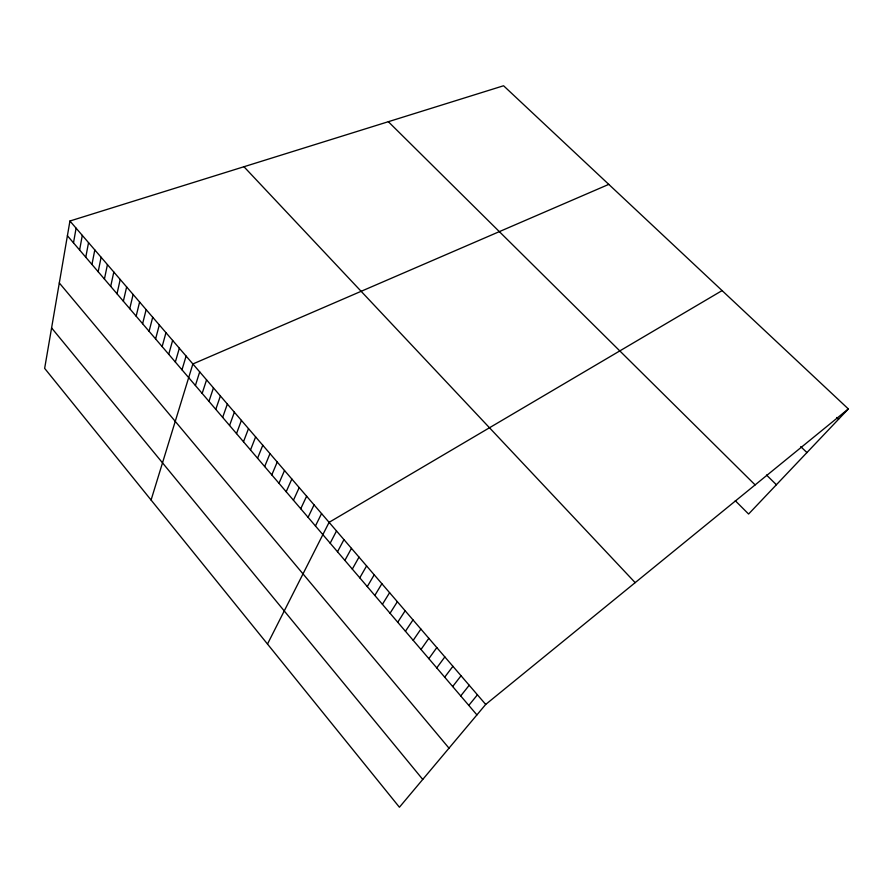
<?xml version="1.0" encoding="UTF-8"?>
<svg xmlns="http://www.w3.org/2000/svg" width="893" height="893" viewBox="0 0 893 893"><rect width="100%" height="100%" fill="white"/><g stroke="black" fill="none" stroke-linecap="round" stroke-linejoin="round"><path stroke-width="1.34" d="M69.933 221.006L44.65 368.374L399.417 807.239L485.703 704.432L848.35 408.938L503.574 85.761L69.933 221.006L485.703 704.432M73.494 242.863L76.095 228.184M79.611 250.029L82.301 235.395M85.773 257.229L88.541 242.639M91.957 264.462L94.803 249.928M98.174 271.74L101.11 257.262M104.425 279.051L107.439 264.618M110.699 286.396L113.813 272.03M117.016 293.786L120.209 279.464M123.357 301.209L126.639 286.943M129.742 308.677L133.113 294.467M136.149 316.178L139.609 302.024M142.601 323.724L146.151 309.625M149.075 331.303L152.714 317.261M155.594 338.927L159.322 324.94M162.146 346.584L165.964 332.665M168.721 354.287L172.639 340.423M175.341 362.033L179.348 348.225M181.993 369.814L186.101 356.073M151.084 500.035L192.877 363.964L608.78 184.382M195.4 385.508L199.697 371.89M202.164 393.411L206.562 379.871M208.962 401.37L213.449 387.886M215.793 409.362L220.392 395.945M222.658 417.399L227.358 404.049M229.568 425.481L234.368 412.198M236.511 433.607L241.411 420.391M243.488 441.767L248.5 428.629M250.509 449.983L255.621 436.911M257.564 458.243L262.788 445.239M264.663 466.548L269.987 453.622M271.796 474.897L277.232 462.038M278.973 483.292L284.521 470.511M286.184 491.73L291.844 479.028M293.44 500.214L299.211 487.589M300.74 508.753L306.623 496.207M308.074 517.337L314.068 504.869M315.452 525.966L321.558 513.575M267.498 644.043L329.093 522.338L722.091 290.593M330.164 543.19L336.505 530.967M337.509 551.774L343.961 539.629M344.888 560.413L351.462 548.358M352.311 569.098L359.008 557.12M359.767 577.827L366.588 565.939M367.28 586.612L374.223 574.802M374.826 595.441L381.891 583.721M382.416 604.315L389.605 592.695M390.04 613.245L397.363 601.715M397.72 622.231L405.154 610.779M405.433 631.262L413.001 619.909M413.202 640.348L420.893 629.085M421.005 649.479L428.83 638.305M428.852 658.666L436.811 647.592M436.755 667.897L444.848 656.924M444.692 677.195L452.918 666.312M452.673 686.538L461.045 675.755M460.71 695.937L469.216 685.255M468.792 705.392L477.431 694.81M848.35 408.938L748.591 514.033L735.285 500.716M836.719 417.5L838.572 419.241M800.72 446.6L806.926 452.572M766.495 475.009L776.397 484.743M388.343 121.705L755.121 484.899M243.956 166.723L635.169 582.638M67.399 235.73L476.918 714.891M59.306 282.958L449 748.167M51.593 327.921L422.757 779.433"/></g></svg>
